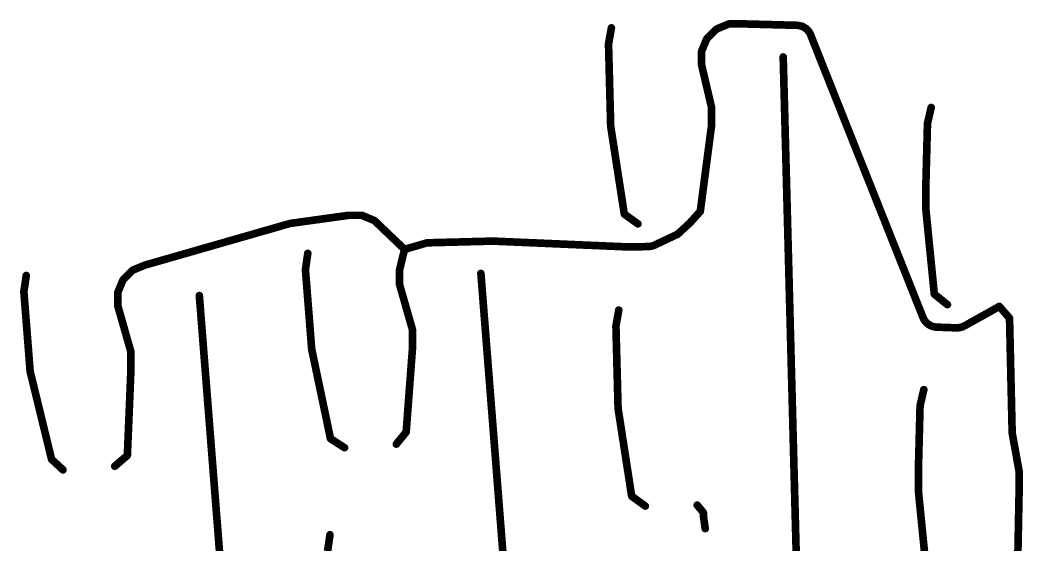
# Model space of a CAD drawing. Extents: x -168 to 102, y -39 to 61.
# Drawn here: x -6.9 to 58.8, y 24.9 to 59.3 of the extents above; entities that cross this region are included whole.
import ezdxf

# ---------------------------------------------------------------- set-up
doc = ezdxf.new("R2010")
doc.units = 0
doc.layers.get('0').update_dxf_attribs({"linetype": 'CONTINUOUS', "lineweight": 0})
doc.layers.add('B_Cu_____________', color=7, linetype='CONTINUOUS', lineweight=0)

# ---------------------------------------------------------------- blocks, each defined once
blk = doc.blocks.new('UNIT_DISC')
at = {"const_width": 0.5}
blk.add_lwpolyline([(0.25, 0, 1), (-0.25, 0, 1)], format="xyb", close=True, dxfattribs=at)

msp = doc.modelspace()

# ---------------------------------------------------------------- linework, layer by layer
at = {"layer": 'B_Cu_____________', "const_width": 0.5}
for points in [[(38.8227, 58.7039), (39.5341, 58.9985)], [(39.6289, 59.0176), (39.6545, 59.0177)], [(39.6545, 59.0177), (39.6555, 59.0177)], [(39.6555, 59.0177), (40.4255, 59.0177)], [(40.4255, 59.0177), (40.4321, 59.0176)], [(40.4321, 59.0176), (44.0122, 58.9227)], [(44.1195, 58.9121), (44.216, 58.8955)], [(31.6853, 57.6981), (31.8729, 58.7544)], [(38.155, 58.0772), (38.7176, 58.6397)], [(38.7985, 58.6939), (38.8223, 58.7038)], [(38.8223, 58.7038), (38.8227, 58.7039)], [(44.4887, 58.791), (44.5716, 58.7388)], [(44.785, 58.5363), (44.8415, 58.4562)], [(44.9389, 58.265), (44.9387, 58.2649)], [(44.9387, 58.2649), (44.941, 58.2586)], [(44.941, 58.2586), (44.968, 58.1822)], [(31.6918, 57.4482), (31.6853, 57.6981)], [(37.8061, 57.2845), (38.1007, 57.9959)], [(44.968, 58.1822), (44.9685, 58.1806)], [(44.9685, 58.1806), (44.9771, 58.1565)], [(44.984, 58.1382), (52.2823, 39.7762)], [(31.8259, 52.3242), (31.6918, 57.4482)], [(37.7772, 56.3694), (37.7772, 57.165)], [(37.7962, 57.2607), (37.806, 57.2844)], [(37.806, 57.2844), (37.8061, 57.2845)], [(38.4201, 53.6015), (37.7838, 56.3122)], [(43.1267, 56.8484), (43.1543, 55.7977)], [(43.1543, 55.7977), (43.1608, 55.5478)], [(43.1608, 55.5478), (43.5768, 39.6553)], [(38.4268, 53.5197), (38.4267, 53.5453)], [(38.4268, 53.5187), (38.4268, 53.5197)], [(38.4268, 52.3309), (38.4268, 53.5187)], [(52.5766, 52.4906), (52.8195, 53.5357)], [(52.5701, 52.2407), (52.5766, 52.4906)], [(32.7085, 46.6069), (31.8287, 52.2925)], [(37.6941, 46.7231), (38.4247, 52.2984)], [(52.4636, 48.1699), (52.5701, 52.2407)], [(52.4635, 48.1633), (52.4636, 48.1699)], [(52.4635, 46.9498), (52.4635, 48.1633)], [(14.6449, 46.4672), (10.8842, 45.9458)], [(14.7039, 46.4697), (14.6783, 46.4696)], [(14.7049, 46.4697), (14.7039, 46.4697)], [(15.4749, 46.4697), (14.7049, 46.4697)], [(16.3059, 46.1461), (15.5708, 46.4506)], [(32.7253, 46.555), (32.7172, 46.5752)], [(32.7442, 46.532), (32.7418, 46.5337)], [(33.6098, 45.9103), (32.7442, 46.532)], [(37.0092, 45.9697), (37.6941, 46.7231)], [(53.0181, 41.3614), (52.4647, 46.925)], [(10.6859, 45.8971), (1.3243, 43.2075)], [(10.6892, 45.8981), (10.6859, 45.8971)], [(10.7834, 45.9247), (10.6892, 45.8981)], [(18.324, 44.2382), (16.3832, 46.0957)], [(36.2349, 45.2515), (37.0092, 45.9697)], [(34.6891, 44.513), (36.2146, 45.2338)], [(36.2332, 45.2491), (36.2349, 45.2515)], [(18.324, 44.2382), (19.7664, 44.6587)], [(19.83, 44.6686), (24.1004, 44.7793)], [(24.1524, 44.7789), (32.9405, 44.3983)], [(34.4322, 44.4374), (34.5279, 44.4582)], [(11.8311, 42.9095), (11.9866, 43.976)], [(18.324, 44.2382), (17.991, 42.8756)], [(32.9859, 44.3977), (33.2359, 44.402)], [(33.2359, 44.402), (33.2361, 44.402)], [(33.2361, 44.402), (34.0359, 44.416)], [(34.0359, 44.416), (34.036, 44.416)], [(34.036, 44.416), (34.286, 44.4204)], [(1.2977, 43.1981), (0.8866, 43.0279)], [(-6.6118, 41.458), (-6.4564, 42.5245)], [(0.4812, 42.8393), (-0.0813, 42.2768)], [(0.5859, 42.9034), (0.5621, 42.8935)], [(0.5862, 42.9035), (0.5859, 42.9034)], [(0.8865, 43.0279), (0.5862, 42.9035)], [(0.8866, 43.0279), (0.8865, 43.0279)], [(11.8507, 42.6603), (11.8311, 42.9095)], [(12.2403, 37.7109), (11.8507, 42.6603)], [(17.9838, 42.8161), (17.9838, 42.0205)], [(23.3247, 42.6615), (23.4071, 41.6137)], [(-0.1356, 42.1956), (-0.4401, 41.4605)], [(17.9934, 41.9519), (18.8308, 39.0127)], [(-6.5922, 41.2088), (-6.6118, 41.458)], [(-6.2026, 36.2594), (-6.5922, 41.2088)], [(-0.4592, 41.3646), (-0.4592, 40.5946)], [(4.8817, 41.21), (4.9641, 40.1622)], [(23.4071, 41.6137), (23.4267, 41.3645)], [(23.4267, 41.3645), (24.6741, 25.5156)], [(53.0321, 41.3085), (53.025, 41.3295)], [(53.0499, 41.2844), (53.0491, 41.285)], [(53.8818, 40.6183), (53.0499, 41.2844)], [(-0.4592, 40.5946), (-0.4592, 40.5936)], [(-0.4592, 40.5936), (-0.4591, 40.568)], [(-0.4495, 40.5004), (0.3879, 37.5612)], [(56.3698, 39.9831), (57.2798, 40.4997)], [(57.2798, 40.4997), (57.9515, 39.7344)], [(4.9641, 40.1622), (4.9837, 39.913)], [(4.9837, 39.913), (6.2311, 24.0641)], [(32.1696, 39.2045), (32.3572, 40.2608)], [(54.9669, 39.2052), (56.3539, 39.9775)], [(56.3678, 39.9827), (56.3698, 39.9831)], [(32.1761, 38.9546), (32.1696, 39.2045)], [(43.5768, 39.6553), (43.5833, 39.4054)], [(43.5833, 39.4054), (43.611, 38.3548)], [(52.3419, 39.6578), (52.3935, 39.5746)], [(52.5926, 39.3613), (52.672, 39.3041)], [(52.9374, 39.1828), (52.985, 39.1715)], [(52.985, 39.1715), (52.9853, 39.1714)], [(52.9853, 39.1714), (53.033, 39.1601)], [(57.9515, 39.7344), (57.9517, 39.7324)], [(57.9517, 39.7324), (57.9521, 39.7276)], [(57.9521, 39.7276), (58.1244, 32.2271)], [(18.8404, 38.9451), (18.8405, 38.9195)], [(18.8405, 38.9195), (18.8405, 38.9185)], [(18.8405, 38.9185), (18.8405, 37.7307)], [(32.3102, 33.8306), (32.1761, 38.9546)], [(53.1796, 39.1404), (53.4295, 39.1316)], [(53.4295, 39.1316), (53.4298, 39.1316)], [(53.4298, 39.1316), (54.4791, 39.0951)], [(54.6263, 39.1044), (54.7229, 39.1202)], [(43.611, 38.3548), (43.6387, 37.3041)], [(0.3975, 37.4926), (0.3975, 36.2792)], [(13.4655, 31.8687), (12.2449, 37.6791)], [(18.8398, 37.7119), (18.4296, 32.2659)], [(43.6387, 37.3041), (43.6452, 37.0542)], [(43.6452, 37.0542), (44.0611, 21.1616)], [(-4.7977, 30.4798), (-6.1963, 36.2198)], [(0.3973, 36.2688), (0.1691, 30.7576)], [(52.0923, 33.9969), (52.3352, 35.042)], [(52.0858, 33.747), (52.0923, 33.9969)], [(33.1928, 28.1133), (32.313, 33.7989)], [(51.9793, 29.6762), (52.0858, 33.747)], [(18.4296, 32.2659), (17.7851, 31.4776)], [(58.1283, 32.1883), (58.5761, 29.7142)], [(13.4753, 31.8402), (13.4703, 31.8526)], [(13.4964, 31.8159), (13.4944, 31.8172)], [(14.3933, 31.2404), (13.4964, 31.8159)], [(0.1502, 30.7209), (-0.6579, 30.0261)], [(0.1521, 30.7226), (0.1502, 30.7209)], [(-4.0497, 29.7889), (-4.7977, 30.4798)], [(51.9792, 29.6696), (51.9793, 29.6762)], [(51.9792, 28.4561), (51.9792, 29.6696)], [(58.5801, 29.6706), (58.5802, 29.645)], [(58.5802, 29.645), (58.5802, 29.644)], [(58.5802, 29.644), (58.5802, 28.4562)], [(33.2096, 28.0614), (33.2015, 28.0816)], [(33.2285, 28.0384), (33.2261, 28.0401)], [(34.0941, 27.4167), (33.2285, 28.0384)], [(52.5338, 22.8677), (51.9804, 28.4313)], [(58.5802, 28.4513), (58.4638, 22.4597)], [(58.5802, 28.4562), (58.5802, 28.4513)], [(37.4935, 27.4761), (37.9021, 26.9822)], [(37.9021, 26.9822), (37.9065, 26.7322)], [(37.9065, 26.7322), (37.9067, 26.7278)], [(37.909, 26.701), (38.0185, 25.9401)], [(13.2826, 24.4666), (13.4381, 25.5331)], [(24.6741, 25.5156), (24.6937, 25.2664)], [(24.6937, 25.2664), (24.7762, 24.2186)]]:
    msp.add_lwpolyline(points, dxfattribs=at)
for points in [[(39.6289, 59.0176, 0.097438), (39.5341, 58.9985)], [(44.1195, 58.9121, 0.035965), (44.0122, 58.9227)], [(44.4887, 58.791, 0.098221), (44.216, 58.8955)], [(38.7985, 58.6939, 0.098126), (38.7176, 58.6397)], [(44.785, 58.5363, 0.098954), (44.5716, 58.7388)], [(44.9389, 58.265, 0.071843), (44.8415, 58.4562)], [(38.155, 58.0772, 0.098537), (38.1007, 57.9959)], [(44.9771, 58.1565, 0.008882), (44.984, 58.1382)], [(37.7962, 57.2607, 0.098314), (37.7772, 57.165)], [(37.7772, 56.3694, 0.057654), (37.7838, 56.3122)], [(38.4267, 53.5453, 0.056652), (38.4201, 53.6015)], [(31.8259, 52.3242, 0.03179), (31.8287, 52.2925)], [(38.4247, 52.2984, 0.032536), (38.4268, 52.3309)], [(14.6783, 46.4696, 0.033458), (14.6449, 46.4672)], [(15.5708, 46.4506, 0.098539), (15.4749, 46.4697)], [(32.7085, 46.6069, 0.057136), (32.7172, 46.5752)], [(32.7253, 46.555, 0.140381), (32.7418, 46.5337)], [(52.4635, 46.9498, 0.024793), (52.4647, 46.925)], [(10.8842, 45.9458, 0.034345), (10.7834, 45.9247)], [(16.3832, 46.0957, 0.092889), (16.3059, 46.1461)], [(36.2146, 45.2338, 0.125008), (36.2332, 45.2491)], [(19.83, 44.6686, 0.064506), (19.7664, 44.6587)], [(24.1524, 44.7789, 0.017328), (24.1004, 44.7793)], [(34.286, 44.4204, 0.049146), (34.4322, 44.4374)], [(34.5279, 44.4582, 0.056897), (34.6891, 44.513)], [(32.9405, 44.3983, 0.015128), (32.9859, 44.3977)], [(1.3243, 43.2075, 0.028178), (1.2977, 43.1981)], [(0.5621, 42.8935, 0.098126), (0.4812, 42.8393)], [(17.991, 42.8756, 0.060034), (17.9838, 42.8161)], [(-0.0813, 42.2768, 0.098444), (-0.1356, 42.1956)], [(17.9838, 42.0205, 0.069467), (17.9934, 41.9519)], [(-0.4401, 41.4605, 0.098539), (-0.4592, 41.3646)], [(53.0181, 41.3614, 0.056687), (53.025, 41.3295)], [(53.0321, 41.3085, 0.151397), (53.0491, 41.285)], [(-0.4591, 40.568, 0.068464), (-0.4495, 40.5004)], [(56.3678, 39.9827, 0.076317), (56.3539, 39.9775)], [(52.2823, 39.7762, 0.044242), (52.3419, 39.6578)], [(52.3935, 39.5746, 0.098132), (52.5926, 39.3613)], [(52.672, 39.3041, 0.098143), (52.9374, 39.1828)], [(54.7229, 39.1202, 0.086715), (54.9669, 39.2052)], [(18.8404, 38.9451, 0.068464), (18.8308, 39.0127)], [(53.033, 39.1601, 0.049394), (53.1796, 39.1404)], [(54.4791, 39.0951, 0.049251), (54.6263, 39.1044)], [(0.3975, 37.4926, 0.069467), (0.3879, 37.5612)], [(12.2403, 37.7109, 0.032105), (12.2449, 37.6791)], [(18.8398, 37.7119, 0.018782), (18.8405, 37.7307)], [(-6.2026, 36.2594, 0.040083), (-6.1963, 36.2198)], [(0.3973, 36.2688, 0.010382), (0.3975, 36.2792)], [(32.3102, 33.8306, 0.03179), (32.313, 33.7989)], [(58.1244, 32.2271, 0.038979), (58.1283, 32.1883)], [(13.4655, 31.8687, 0.043842), (13.4703, 31.8526)], [(13.4753, 31.8402, 0.156609), (13.4944, 31.8172)], [(0.1521, 30.7226, 0.207505), (0.1691, 30.7576)], [(58.5801, 29.6706, 0.043779), (58.5761, 29.7142)], [(33.1928, 28.1133, 0.057136), (33.2015, 28.0816)], [(33.2096, 28.0614, 0.140381), (33.2261, 28.0401)], [(51.9792, 28.4561, 0.024793), (51.9804, 28.4313)], [(37.9067, 26.7278, 0.026918), (37.909, 26.701)]]:
    msp.add_lwpolyline(points, format="xyb", dxfattribs=at)

# ---------------------------------------------------------------- block references
at = {"layer": 'B_Cu_____________', "xscale": 0.5, "yscale": 0.5}
for p in [(39.5341, 58.9985), (39.5341, 58.9985), (39.6289, 59.0176), (39.6289, 59.0176), (39.6545, 59.0177), (39.6545, 59.0177), (39.6555, 59.0177), (39.6555, 59.0177), (40.4255, 59.0177), (40.4255, 59.0177), (40.4321, 59.0176), (40.4321, 59.0176), (44.0122, 58.9227), (44.0122, 58.9227), (44.1195, 58.9121), (44.1195, 58.9121), (44.216, 58.8955), (44.216, 58.8955), (31.8729, 58.7544), (38.7176, 58.6397), (38.7176, 58.6397), (38.7985, 58.6939), (38.7985, 58.6939), (38.8223, 58.7038), (38.8223, 58.7038), (38.8227, 58.7039), (38.8227, 58.7039), (44.4887, 58.791), (44.4887, 58.791), (44.5716, 58.7388), (44.5716, 58.7388), (44.785, 58.5363), (44.785, 58.5363), (44.8415, 58.4562), (44.8415, 58.4562), (44.9387, 58.2649), (44.9387, 58.2649), (44.9389, 58.265), (44.9389, 58.265), (44.941, 58.2586), (44.941, 58.2586), (31.6853, 57.6981), (31.6853, 57.6981), (38.1007, 57.9959), (38.1007, 57.9959), (38.155, 58.0772), (38.155, 58.0772), (44.968, 58.1822), (44.968, 58.1822), (44.9685, 58.1806), (44.9685, 58.1806), (44.9771, 58.1565), (44.9771, 58.1565), (44.984, 58.1382), (44.984, 58.1382), (31.6918, 57.4482), (31.6918, 57.4482), (37.7772, 57.165), (37.7772, 57.165), (37.7962, 57.2607), (37.7962, 57.2607), (37.806, 57.2844), (37.806, 57.2844), (37.8061, 57.2845), (37.8061, 57.2845), (37.7772, 56.3694), (37.7772, 56.3694), (37.7838, 56.3122), (37.7838, 56.3122), (43.1267, 56.8484), (43.1543, 55.7977), (43.1543, 55.7977), (43.1608, 55.5478), (43.1608, 55.5478), (38.4201, 53.6015), (38.4201, 53.6015), (38.4267, 53.5453), (38.4267, 53.5453), (38.4268, 53.5197), (38.4268, 53.5197), (38.4268, 53.5187), (38.4268, 53.5187), (52.8195, 53.5357), (31.8259, 52.3242), (31.8259, 52.3242), (38.4268, 52.3309), (38.4268, 52.3309), (52.5766, 52.4906), (52.5766, 52.4906), (31.8287, 52.2925), (31.8287, 52.2925), (38.4247, 52.2984), (38.4247, 52.2984), (52.5701, 52.2407), (52.5701, 52.2407), (52.4635, 48.1633), (52.4635, 48.1633), (52.4636, 48.1699), (52.4636, 48.1699), (14.6449, 46.4672), (14.6449, 46.4672), (14.6783, 46.4696), (14.6783, 46.4696), (14.7039, 46.4697), (14.7039, 46.4697), (14.7049, 46.4697), (14.7049, 46.4697), (15.4749, 46.4697), (15.4749, 46.4697), (15.5708, 46.4506), (15.5708, 46.4506), (32.7085, 46.6069), (32.7085, 46.6069), (32.7172, 46.5752), (32.7172, 46.5752), (32.7253, 46.555), (32.7253, 46.555), (32.7418, 46.5337), (32.7418, 46.5337), (32.7442, 46.532), (32.7442, 46.532), (37.6941, 46.7231), (37.6941, 46.7231), (52.4635, 46.9498), (52.4635, 46.9498), (52.4647, 46.925), (52.4647, 46.925), (10.6859, 45.8971), (10.6859, 45.8971), (10.6892, 45.8981), (10.6892, 45.8981), (10.7834, 45.9247), (10.7834, 45.9247), (10.8842, 45.9458), (10.8842, 45.9458), (16.3059, 46.1461), (16.3059, 46.1461), (16.3832, 46.0957), (16.3832, 46.0957), (33.6098, 45.9103), (37.0092, 45.9697), (37.0092, 45.9697), (36.2146, 45.2338), (36.2146, 45.2338), (36.2332, 45.2491), (36.2332, 45.2491), (36.2349, 45.2515), (36.2349, 45.2515), (19.7664, 44.6587), (19.7664, 44.6587), (19.83, 44.6686), (19.83, 44.6686), (24.1004, 44.7793), (24.1004, 44.7793), (24.1524, 44.7789), (24.1524, 44.7789), (34.4322, 44.4374), (34.4322, 44.4374), (34.5279, 44.4582), (34.5279, 44.4582), (34.6891, 44.513), (34.6891, 44.513), (11.9866, 43.976), (18.324, 44.2382), (18.324, 44.2382), (18.324, 44.2382), (32.9405, 44.3983), (32.9405, 44.3983), (32.9859, 44.3977), (32.9859, 44.3977), (33.2359, 44.402), (33.2359, 44.402), (33.2361, 44.402), (33.2361, 44.402), (34.0359, 44.416), (34.0359, 44.416), (34.036, 44.416), (34.036, 44.416), (34.286, 44.4204), (34.286, 44.4204), (1.2977, 43.1981), (1.2977, 43.1981), (1.3243, 43.2075), (1.3243, 43.2075), (-6.4564, 42.5245), (0.4812, 42.8393), (0.4812, 42.8393), (0.5621, 42.8935), (0.5621, 42.8935), (0.5859, 42.9034), (0.5859, 42.9034), (0.5862, 42.9035), (0.5862, 42.9035), (0.8865, 43.0279), (0.8865, 43.0279), (0.8866, 43.0279), (0.8866, 43.0279), (11.8311, 42.9095), (11.8311, 42.9095), (11.8507, 42.6603), (11.8507, 42.6603), (17.9838, 42.8161), (17.9838, 42.8161), (17.991, 42.8756), (17.991, 42.8756), (23.3247, 42.6615), (-0.1356, 42.1956), (-0.1356, 42.1956), (-0.0813, 42.2768), (-0.0813, 42.2768), (17.9838, 42.0205), (17.9838, 42.0205), (17.9934, 41.9519), (17.9934, 41.9519), (-6.6118, 41.458), (-6.6118, 41.458), (-6.5922, 41.2088), (-6.5922, 41.2088), (-0.4592, 41.3646), (-0.4592, 41.3646), (-0.4401, 41.4605), (-0.4401, 41.4605), (4.8817, 41.21), (23.4071, 41.6137), (23.4071, 41.6137), (23.4267, 41.3645), (23.4267, 41.3645), (53.0181, 41.3614), (53.0181, 41.3614), (53.025, 41.3295), (53.025, 41.3295), (53.0321, 41.3085), (53.0321, 41.3085), (53.0491, 41.285), (53.0491, 41.285), (53.0499, 41.2844), (53.0499, 41.2844), (-0.4592, 40.5946), (-0.4592, 40.5946), (-0.4592, 40.5936), (-0.4592, 40.5936), (-0.4591, 40.568), (-0.4591, 40.568), (-0.4495, 40.5004), (-0.4495, 40.5004), (53.8818, 40.6183), (57.2798, 40.4997), (57.2798, 40.4997), (4.9641, 40.1622), (4.9641, 40.1622), (4.9837, 39.913), (4.9837, 39.913), (32.3572, 40.2608), (56.3539, 39.9775), (56.3539, 39.9775), (56.3678, 39.9827), (56.3678, 39.9827), (56.3698, 39.9831), (56.3698, 39.9831), (32.1696, 39.2045), (32.1696, 39.2045), (43.5768, 39.6553), (43.5768, 39.6553), (43.5833, 39.4054), (43.5833, 39.4054), (52.2823, 39.7762), (52.2823, 39.7762), (52.3419, 39.6578), (52.3419, 39.6578), (52.3935, 39.5746), (52.3935, 39.5746), (52.5926, 39.3613), (52.5926, 39.3613), (52.672, 39.3041), (52.672, 39.3041), (52.9374, 39.1828), (52.9374, 39.1828), (52.985, 39.1715), (52.985, 39.1715), (52.9853, 39.1714), (52.9853, 39.1714), (54.9669, 39.2052), (54.9669, 39.2052), (57.9515, 39.7344), (57.9515, 39.7344), (57.9517, 39.7324), (57.9517, 39.7324), (57.9521, 39.7276), (57.9521, 39.7276), (18.8308, 39.0127), (18.8308, 39.0127), (18.8404, 38.9451), (18.8404, 38.9451), (18.8405, 38.9195), (18.8405, 38.9195), (18.8405, 38.9185), (18.8405, 38.9185), (32.1761, 38.9546), (32.1761, 38.9546), (53.033, 39.1601), (53.033, 39.1601), (53.1796, 39.1404), (53.1796, 39.1404), (53.4295, 39.1316), (53.4295, 39.1316), (53.4298, 39.1316), (53.4298, 39.1316), (54.4791, 39.0951), (54.4791, 39.0951), (54.6263, 39.1044), (54.6263, 39.1044), (54.7229, 39.1202), (54.7229, 39.1202), (43.611, 38.3548), (43.611, 38.3548), (0.3879, 37.5612), (0.3879, 37.5612), (0.3975, 37.4926), (0.3975, 37.4926), (12.2403, 37.7109), (12.2403, 37.7109), (12.2449, 37.6791), (12.2449, 37.6791), (18.8398, 37.7119), (18.8398, 37.7119), (18.8405, 37.7307), (18.8405, 37.7307), (43.6387, 37.3041), (43.6387, 37.3041), (43.6452, 37.0542), (43.6452, 37.0542), (-6.2026, 36.2594), (-6.2026, 36.2594), (-6.1963, 36.2198), (-6.1963, 36.2198), (0.3973, 36.2688), (0.3973, 36.2688), (0.3975, 36.2792), (0.3975, 36.2792), (52.3352, 35.042), (52.0923, 33.9969), (52.0923, 33.9969), (32.3102, 33.8306), (32.3102, 33.8306), (32.313, 33.7989), (32.313, 33.7989), (52.0858, 33.747), (52.0858, 33.747), (18.4296, 32.2659), (18.4296, 32.2659), (58.1244, 32.2271), (58.1244, 32.2271), (58.1283, 32.1883), (58.1283, 32.1883), (13.4655, 31.8687), (13.4655, 31.8687), (13.4703, 31.8526), (13.4703, 31.8526), (13.4753, 31.8402), (13.4753, 31.8402), (13.4944, 31.8172), (13.4944, 31.8172), (13.4964, 31.8159), (13.4964, 31.8159), (17.7851, 31.4776), (0.1502, 30.7209), (0.1502, 30.7209), (0.1521, 30.7226), (0.1521, 30.7226), (0.1691, 30.7576), (0.1691, 30.7576), (14.3933, 31.2404), (-4.7977, 30.4798), (-4.7977, 30.4798), (-0.6579, 30.0261), (-4.0497, 29.7889), (51.9792, 29.6696), (51.9792, 29.6696), (51.9793, 29.6762), (51.9793, 29.6762), (58.5761, 29.7142), (58.5761, 29.7142), (58.5801, 29.6706), (58.5801, 29.6706), (58.5802, 29.645), (58.5802, 29.645), (58.5802, 29.644), (58.5802, 29.644), (33.1928, 28.1133), (33.1928, 28.1133), (33.2015, 28.0816), (33.2015, 28.0816), (33.2096, 28.0614), (33.2096, 28.0614), (33.2261, 28.0401), (33.2261, 28.0401), (33.2285, 28.0384), (33.2285, 28.0384), (51.9792, 28.4561), (51.9792, 28.4561), (51.9804, 28.4313), (51.9804, 28.4313), (58.5802, 28.4562), (58.5802, 28.4562), (58.5802, 28.4513), (58.5802, 28.4513), (34.0941, 27.4167), (37.4935, 27.4761), (37.9021, 26.9822), (37.9021, 26.9822), (37.9065, 26.7322), (37.9065, 26.7322), (37.9067, 26.7278), (37.9067, 26.7278), (37.909, 26.701), (37.909, 26.701), (13.4381, 25.5331), (24.6741, 25.5156), (24.6741, 25.5156), (38.0185, 25.9401), (24.6937, 25.2664), (24.6937, 25.2664)]:
    msp.add_blockref('UNIT_DISC', p, dxfattribs=at)

doc.saveas('drawing.dxf')
